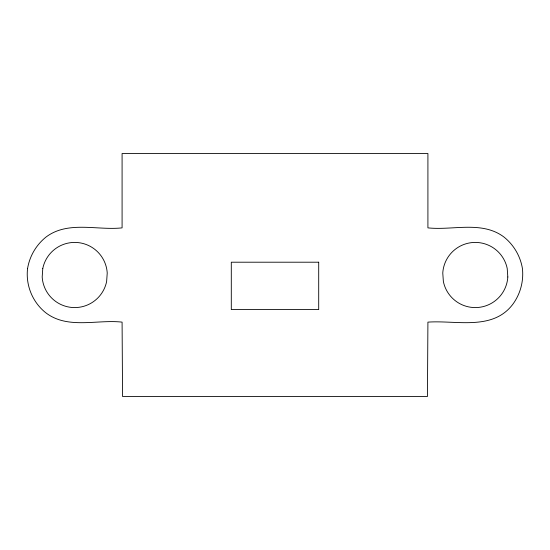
<?xml version="1.0" encoding="UTF-8"?>
<svg xmlns="http://www.w3.org/2000/svg" width="550" height="550" viewBox="0 0 550 550"><rect width="100%" height="100%" fill="white"/><g stroke="black" fill="none" stroke-linecap="round" stroke-linejoin="round"><path stroke-width="0.82" d="M27.576 268.496C25.568 285.127 32.457 302.06 45.506 312.558C67.409 329.656 96.855 319.296 122.086 322.128L122.554 396.495L427.446 396.495L427.914 322.128C456.658 320.1 493.137 331.183 513.219 303.724C520.506 293.501 523.779 280.974 522.424 268.496C520.348 256.107 513.803 244.942 504.02 237.077C482.082 220.488 453.001 230.581 427.914 227.872L427.914 153.505L122.086 153.505L122.086 227.872C96.999 230.581 67.918 220.488 45.98 237.077C36.197 244.942 29.652 256.107 27.576 268.496M42.783 268.496L42.185 276.98A32.581 32.581 0 0 0 106.631 281.504L107.229 273.02A32.581 32.581 0 0 0 42.783 268.496M318.704 262.206L231.296 262.206L231.296 309.588L318.704 309.588L318.704 262.206M507.815 276.98L507.217 268.496A32.581 32.581 0 0 0 442.771 273.02L443.369 281.504A32.581 32.581 0 0 0 507.815 276.98"/></g></svg>
